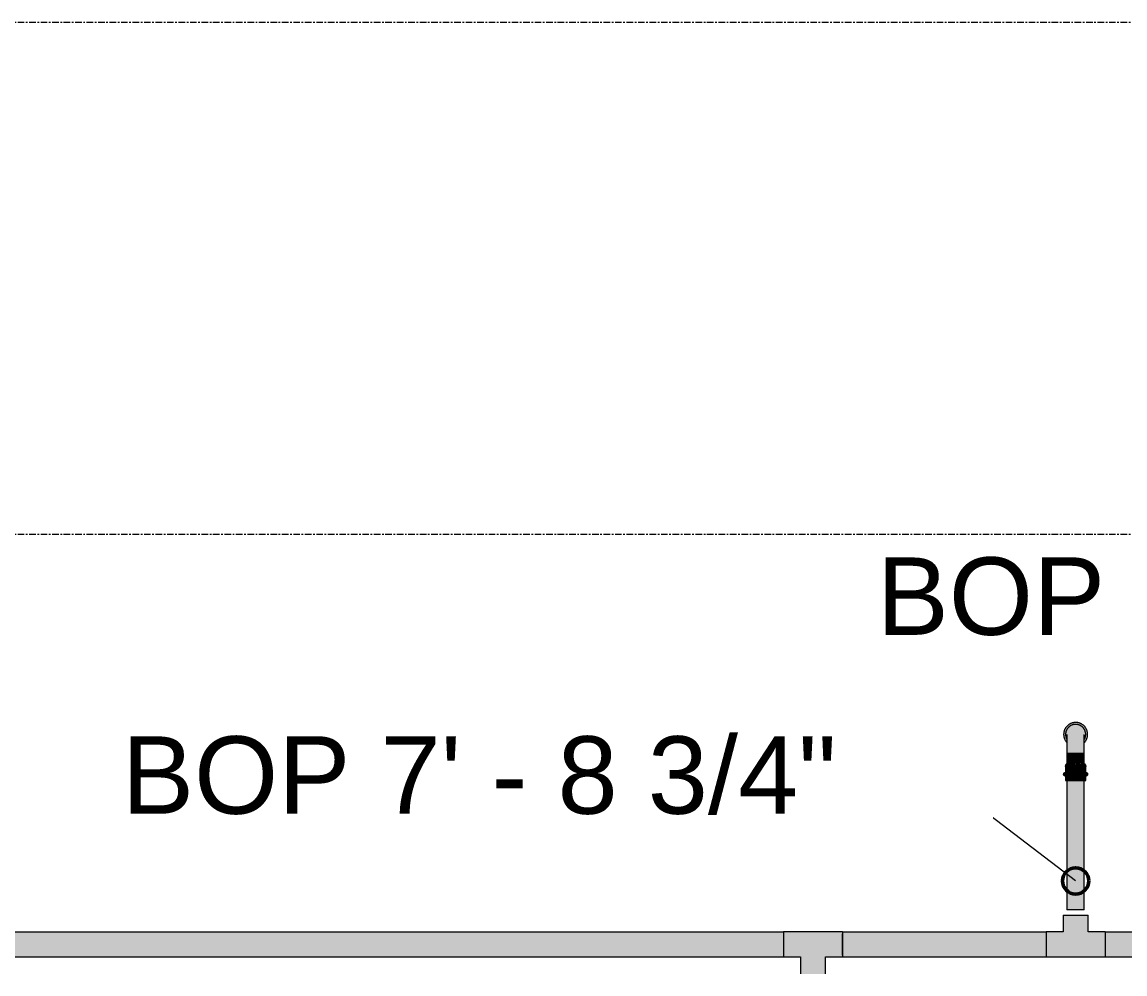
# Model space of a CAD drawing. Header units: inches. Extents: x -3679 to 241, y -496 to 1784.
# Drawn here: x -3176.1 to -3092.1, y 305.5 to 378 of the extents above; entities that cross this region are included whole.
import ezdxf

# ---------------------------------------------------------------- set-up
doc = ezdxf.new("R2010")
doc.units = ezdxf.units.IN
doc.header["$MEASUREMENT"] = 0
doc.linetypes.add('Grid Line', pattern=[0.875, 0.5, -0.125, 0.125, -0.125])
for name, color, linetype, lineweight in [('G-ANNO-DIMS', 251, 'Continuous', 9), ('P-PIPE', 1, 'Continuous', 9), ('S-GRID', 8, 'Continuous', 9)]:
    doc.layers.add(name, color=color, linetype=linetype, lineweight=lineweight)
doc.styles.add('Arial_1', font='arial.ttf', dxfattribs={"height": 5.901198})

# ---------------------------------------------------------------- blocks, each defined once
blk = doc.blocks.new('Victaulic-VicPress316-Elbow 90-45deg Style P568_P571 - Standard-V34-LOWER PARKING')
at = {"layer": 'P-PIPE'}
for points in [[(-3180.475, 461.118), (-3180.475, 461.369), (-3180.498, 461.41), (-3180.565, 461.627), (-3180.584, 461.743), (-3180.491, 462.091), (-3180.36, 462.285), (-3180.173, 462.408), (-3180.108, 462.439), (-3179.934, 462.483), (-3179.854, 462.494), (-3179.818, 462.509), (-3179.818, 462.655), (-3179.985, 462.639), (-3180.146, 462.594), (-3180.436, 462.413), (-3180.571, 462.257), (-3180.667, 462.076), (-3180.677, 461.922), (-3180.727, 461.743), (-3180.711, 461.584), (-3180.667, 461.41), (-3180.571, 461.228)], [(-3180.475, 461.369), (-3180.463, 461.863), (-3180.409, 462.024), (-3180.342, 462.136), (-3180.262, 462.224), (-3180.211, 462.267), (-3180.112, 462.328), (-3179.974, 462.379), (-3179.932, 462.39), (-3179.818, 462.4), (-3179.818, 462.509), (-3179.865, 462.49), (-3179.983, 462.478), (-3180.173, 462.408), (-3180.364, 462.278), (-3180.491, 462.091), (-3180.54, 461.962), (-3180.584, 461.743), (-3180.539, 461.52), (-3180.492, 461.393)], [(-3180.321, 460.35), (-3179.818, 460.35), (-3179.818, 462.4), (-3179.932, 462.39), (-3180.042, 462.361), (-3180.211, 462.267), (-3180.24, 462.246), (-3180.321, 462.165), (-3180.387, 462.072), (-3180.45, 461.914), (-3180.465, 461.857), (-3180.475, 461.469), (-3180.465, 460.35), (-3180.387, 460.35)], [(-3179.16, 461.118), (-3179.065, 461.228), (-3178.969, 461.41), (-3178.958, 461.564), (-3178.908, 461.743), (-3178.924, 461.901), (-3178.969, 462.076), (-3179.065, 462.257), (-3179.199, 462.413), (-3179.489, 462.594), (-3179.818, 462.582), (-3179.818, 462.509), (-3179.77, 462.49), (-3179.641, 462.475), (-3179.449, 462.4), (-3179.276, 462.285), (-3179.137, 462.076), (-3179.07, 461.859), (-3179.051, 461.743), (-3179.16, 461.283), (-3179.16, 461.135)], [(-3179.16, 461.37), (-3179.144, 461.395), (-3179.095, 461.524), (-3179.051, 461.743), (-3179.096, 461.965), (-3179.172, 462.134), (-3179.307, 462.308), (-3179.462, 462.408), (-3179.501, 462.431), (-3179.679, 462.481), (-3179.781, 462.494), (-3179.818, 462.494), (-3179.818, 462.4), (-3179.658, 462.378), (-3179.523, 462.328), (-3179.456, 462.289), (-3179.35, 462.202), (-3179.276, 462.111), (-3179.224, 462.019), (-3179.178, 461.888), (-3179.17, 461.857), (-3179.16, 461.395)], [(-3179.395, 460.35), (-3179.16, 460.35), (-3179.17, 461.857), (-3179.2, 461.968), (-3179.292, 462.135), (-3179.314, 462.165), (-3179.395, 462.246), (-3179.489, 462.312), (-3179.593, 462.361), (-3179.703, 462.39), (-3179.818, 462.39), (-3179.818, 460.35), (-3179.489, 460.35)], [(-3180.451, 459.487), (-3180.331, 459.505), (-3180.278, 459.517), (-3180.248, 459.498), (-3180.052, 459.499), (-3179.976, 459.494), (-3179.818, 459.522), (-3179.818, 460.35), (-3180.475, 460.35), (-3180.463, 459.503), (-3180.454, 459.487)], [(-3179.244, 459.49), (-3179.172, 459.504), (-3179.16, 459.522), (-3179.17, 460.35), (-3179.818, 460.35), (-3179.805, 459.519), (-3179.643, 459.493), (-3179.462, 459.503), (-3179.387, 459.498), (-3179.337, 459.516), (-3179.248, 459.49)], [(-3180.063, 459.304), (-3179.818, 459.304), (-3179.831, 459.519), (-3179.992, 459.493), (-3180.173, 459.503), (-3180.248, 459.498), (-3180.287, 459.52), (-3180.41, 459.49), (-3180.46, 459.498), (-3180.476, 459.521), (-3180.536, 459.443), (-3180.572, 459.366), (-3180.572, 459.304), (-3180.089, 459.304)], [(-3179.547, 459.304), (-3179.051, 459.304), (-3179.065, 459.383), (-3179.161, 459.519), (-3179.2, 459.49), (-3179.294, 459.502), (-3179.357, 459.517), (-3179.395, 459.499), (-3179.593, 459.498), (-3179.703, 459.502), (-3179.818, 459.522), (-3179.818, 459.304), (-3179.572, 459.304)], [(-3179.952, 458.561), (-3179.818, 458.561), (-3179.818, 458.852), (-3180.584, 458.852), (-3180.677, 458.8), (-3180.729, 458.707), (-3180.667, 458.606), (-3180.584, 458.561), (-3179.953, 458.561)], [(-3180.146, 458.852), (-3179.818, 458.852), (-3179.818, 459.304), (-3180.584, 459.304), (-3180.571, 458.852), (-3180.224, 458.852)], [(-3179.679, 458.852), (-3179.051, 458.852), (-3179.065, 459.304), (-3179.818, 459.304), (-3179.818, 458.852), (-3179.682, 458.852)], [(-3179.199, 458.561), (-3179.051, 458.561), (-3178.953, 458.615), (-3178.906, 458.707), (-3178.969, 458.806), (-3179.051, 458.852), (-3179.818, 458.852), (-3179.818, 458.561), (-3179.219, 458.561)], [(-3180.146, 458.223), (-3179.818, 458.223), (-3179.818, 458.561), (-3180.584, 458.561), (-3180.584, 458.223), (-3180.224, 458.223)], [(-3179.051, 458.223), (-3179.065, 458.561), (-3179.818, 458.561), (-3179.818, 458.223), (-3179.065, 458.223)]]:
    blk.add_hatch(color=256, dxfattribs=at).paths.add_polyline_path(points, flags=0)
for p, q in [((-3180.475, 460.35), (-3180.475, 459.456)), ((-3179.16, 459.459), (-3179.16, 460.35)), ((-3180.584, 459.304), (-3180.584, 458.852)), ((-3179.818, 458.852), (-3180.584, 458.852)), ((-3179.051, 458.852), (-3179.818, 458.852)), ((-3179.051, 458.852), (-3179.051, 459.304)), ((-3180.584, 458.561), (-3180.584, 458.223)), ((-3179.818, 458.561), (-3180.584, 458.561)), ((-3180.584, 458.223), (-3179.818, 458.223)), ((-3179.051, 458.561), (-3179.818, 458.561)), ((-3179.818, 458.223), (-3179.051, 458.223)), ((-3179.051, 458.223), (-3179.051, 458.561))]:
    blk.add_line(p, q, dxfattribs=at)
at = {"layer": 'P-PIPE', "flags": 128}
for points in [[(-3179.818, 462.655), (-3179.854, 462.654), (-3179.89, 462.652), (-3179.927, 462.648), (-3179.963, 462.643), (-3179.999, 462.637), (-3180.034, 462.629), (-3180.07, 462.619), (-3180.104, 462.609), (-3180.139, 462.596), (-3180.173, 462.583), (-3180.206, 462.568), (-3180.239, 462.552), (-3180.271, 462.534), (-3180.302, 462.515), (-3180.333, 462.496), (-3180.362, 462.474), (-3180.391, 462.452), (-3180.419, 462.428), (-3180.446, 462.404), (-3180.472, 462.378), (-3180.497, 462.352), (-3180.52, 462.324), (-3180.543, 462.295), (-3180.565, 462.266), (-3180.585, 462.236), (-3180.604, 462.204), (-3180.622, 462.173), (-3180.638, 462.14), (-3180.654, 462.107), (-3180.668, 462.073), (-3180.68, 462.039), (-3180.691, 462.004), (-3180.701, 461.969), (-3180.709, 461.934), (-3180.716, 461.898), (-3180.722, 461.862), (-3180.726, 461.825), (-3180.728, 461.789), (-3180.73, 461.753), (-3180.729, 461.716), (-3180.727, 461.68), (-3180.724, 461.643), (-3180.719, 461.607), (-3180.713, 461.571), (-3180.706, 461.536), (-3180.697, 461.5), (-3180.686, 461.465), (-3180.675, 461.431), (-3180.661, 461.397), (-3180.647, 461.363), (-3180.631, 461.33), (-3180.614, 461.298), (-3180.595, 461.267), (-3180.576, 461.236), (-3180.555, 461.206), (-3180.533, 461.177), (-3180.51, 461.149), (-3180.485, 461.122)], [(-3179.818, 462.509), (-3179.848, 462.509), (-3179.879, 462.507), (-3179.909, 462.504), (-3179.94, 462.5), (-3179.97, 462.494), (-3180, 462.487), (-3180.029, 462.479), (-3180.059, 462.47), (-3180.088, 462.46), (-3180.116, 462.449), (-3180.144, 462.436), (-3180.172, 462.423), (-3180.198, 462.408), (-3180.225, 462.392), (-3180.25, 462.375), (-3180.275, 462.358), (-3180.3, 462.339), (-3180.323, 462.319), (-3180.346, 462.298), (-3180.367, 462.277), (-3180.388, 462.254), (-3180.408, 462.231), (-3180.427, 462.207), (-3180.445, 462.182), (-3180.463, 462.157), (-3180.479, 462.131), (-3180.494, 462.104), (-3180.507, 462.077), (-3180.52, 462.049), (-3180.532, 462.021), (-3180.543, 461.992), (-3180.552, 461.963), (-3180.56, 461.933), (-3180.567, 461.903), (-3180.573, 461.873), (-3180.578, 461.843), (-3180.581, 461.812), (-3180.583, 461.782), (-3180.584, 461.751), (-3180.584, 461.72), (-3180.582, 461.69), (-3180.58, 461.659), (-3180.576, 461.629), (-3180.57, 461.599), (-3180.564, 461.569), (-3180.556, 461.539), (-3180.548, 461.51), (-3180.538, 461.481), (-3180.527, 461.452), (-3180.515, 461.424), (-3180.501, 461.396), (-3180.487, 461.369), (-3180.475, 461.349)], [(-3179.16, 461.111), (-3179.138, 461.134), (-3179.115, 461.162), (-3179.092, 461.19), (-3179.07, 461.22), (-3179.05, 461.25), (-3179.031, 461.281), (-3179.013, 461.313), (-3178.997, 461.345), (-3178.981, 461.379), (-3178.968, 461.412), (-3178.955, 461.447), (-3178.944, 461.481), (-3178.934, 461.516), (-3178.926, 461.552), (-3178.919, 461.588), (-3178.913, 461.624), (-3178.909, 461.66), (-3178.907, 461.696), (-3178.906, 461.733), (-3178.906, 461.769), (-3178.908, 461.806), (-3178.911, 461.842), (-3178.916, 461.878), (-3178.922, 461.914), (-3178.929, 461.95), (-3178.938, 461.985), (-3178.949, 462.02), (-3178.961, 462.055), (-3178.974, 462.089), (-3178.988, 462.122), (-3179.004, 462.155), (-3179.021, 462.187), (-3179.04, 462.219), (-3179.059, 462.25), (-3179.08, 462.28), (-3179.102, 462.309), (-3179.125, 462.337), (-3179.15, 462.364), (-3179.175, 462.39), (-3179.202, 462.415), (-3179.229, 462.439), (-3179.257, 462.462), (-3179.286, 462.484), (-3179.317, 462.505), (-3179.347, 462.524), (-3179.379, 462.542), (-3179.411, 462.559), (-3179.444, 462.575), (-3179.478, 462.589), (-3179.512, 462.602), (-3179.547, 462.614), (-3179.582, 462.624), (-3179.617, 462.633), (-3179.653, 462.64), (-3179.689, 462.646), (-3179.725, 462.65), (-3179.761, 462.653), (-3179.798, 462.655), (-3179.818, 462.655)], [(-3179.157, 461.355), (-3179.142, 461.382), (-3179.128, 461.409), (-3179.115, 461.437), (-3179.103, 461.465), (-3179.093, 461.494), (-3179.083, 461.523), (-3179.075, 461.553), (-3179.068, 461.582), (-3179.062, 461.613), (-3179.058, 461.643), (-3179.054, 461.673), (-3179.052, 461.704), (-3179.051, 461.735), (-3179.051, 461.765), (-3179.053, 461.796), (-3179.056, 461.826), (-3179.06, 461.857), (-3179.065, 461.887), (-3179.071, 461.917), (-3179.079, 461.947), (-3179.087, 461.976), (-3179.097, 462.005), (-3179.108, 462.034), (-3179.121, 462.062), (-3179.134, 462.089), (-3179.148, 462.116), (-3179.164, 462.143), (-3179.18, 462.169), (-3179.198, 462.194), (-3179.216, 462.218), (-3179.236, 462.242), (-3179.256, 462.265), (-3179.278, 462.287), (-3179.3, 462.308), (-3179.323, 462.328), (-3179.347, 462.348), (-3179.371, 462.366), (-3179.396, 462.383), (-3179.422, 462.4), (-3179.449, 462.415), (-3179.476, 462.429), (-3179.504, 462.442), (-3179.532, 462.454), (-3179.561, 462.465), (-3179.59, 462.475), (-3179.619, 462.483), (-3179.649, 462.491), (-3179.679, 462.497), (-3179.709, 462.502), (-3179.74, 462.505), (-3179.77, 462.508), (-3179.801, 462.509), (-3179.818, 462.509)], [(-3180.475, 461.743), (-3180.475, 461.742), (-3180.475, 461.738), (-3180.475, 461.733), (-3180.475, 461.725), (-3180.475, 461.715), (-3180.475, 461.703), (-3180.475, 461.689), (-3180.475, 461.672), (-3180.475, 461.654), (-3180.475, 461.633), (-3180.475, 461.61), (-3180.475, 461.585), (-3180.475, 461.559), (-3180.475, 461.53), (-3180.475, 461.499), (-3180.475, 461.467), (-3180.475, 461.433), (-3180.475, 461.397), (-3180.475, 461.359), (-3180.475, 461.32), (-3180.475, 461.28), (-3180.475, 461.237), (-3180.475, 461.194), (-3180.475, 461.149), (-3180.475, 461.102), (-3180.475, 461.055), (-3180.475, 461.006), (-3180.475, 460.957), (-3180.475, 460.906), (-3180.475, 460.855), (-3180.475, 460.802), (-3180.475, 460.749), (-3180.475, 460.696), (-3180.475, 460.641), (-3180.475, 460.587), (-3180.475, 460.531), (-3180.475, 460.476), (-3180.475, 460.421), (-3180.475, 460.365), (-3180.475, 460.35)], [(-3179.16, 460.35), (-3179.16, 460.406), (-3179.16, 460.461), (-3179.16, 460.517), (-3179.16, 460.572), (-3179.16, 460.627), (-3179.16, 460.681), (-3179.16, 460.735), (-3179.16, 460.788), (-3179.16, 460.841), (-3179.16, 460.892), (-3179.16, 460.943), (-3179.16, 460.993), (-3179.16, 461.042), (-3179.16, 461.09), (-3179.16, 461.136), (-3179.16, 461.182), (-3179.16, 461.226), (-3179.16, 461.268), (-3179.16, 461.309), (-3179.16, 461.349), (-3179.16, 461.387), (-3179.16, 461.423), (-3179.16, 461.458), (-3179.16, 461.491), (-3179.16, 461.522), (-3179.16, 461.551), (-3179.16, 461.578), (-3179.16, 461.604), (-3179.16, 461.627), (-3179.16, 461.648), (-3179.16, 461.667), (-3179.16, 461.684), (-3179.16, 461.699), (-3179.16, 461.712), (-3179.16, 461.723), (-3179.16, 461.731), (-3179.16, 461.737), (-3179.16, 461.741), (-3179.16, 461.743), (-3179.16, 461.743)], [(-3180.584, 459.304), (-3180.584, 459.315), (-3180.583, 459.326), (-3180.582, 459.336), (-3180.581, 459.347), (-3180.579, 459.358), (-3180.576, 459.369), (-3180.573, 459.379), (-3180.57, 459.39), (-3180.567, 459.4), (-3180.563, 459.41), (-3180.558, 459.42), (-3180.553, 459.43), (-3180.548, 459.439), (-3180.542, 459.449), (-3180.536, 459.458), (-3180.53, 459.467), (-3180.523, 459.475), (-3180.516, 459.483), (-3180.509, 459.492), (-3180.501, 459.499), (-3180.493, 459.507), (-3180.485, 459.514), (-3180.477, 459.521), (-3180.475, 459.522)], [(-3179.16, 459.522), (-3179.151, 459.515), (-3179.143, 459.508), (-3179.135, 459.501), (-3179.127, 459.493), (-3179.12, 459.485), (-3179.113, 459.477), (-3179.106, 459.468), (-3179.1, 459.459), (-3179.094, 459.45), (-3179.088, 459.441), (-3179.083, 459.431), (-3179.078, 459.422), (-3179.073, 459.412), (-3179.069, 459.402), (-3179.066, 459.391), (-3179.062, 459.381), (-3179.059, 459.371), (-3179.057, 459.36), (-3179.055, 459.349), (-3179.053, 459.338), (-3179.052, 459.328), (-3179.051, 459.317), (-3179.051, 459.306), (-3179.051, 459.304)], [(-3180.584, 458.561), (-3180.59, 458.561), (-3180.596, 458.562), (-3180.601, 458.562), (-3180.607, 458.563), (-3180.613, 458.564), (-3180.619, 458.565), (-3180.624, 458.567), (-3180.63, 458.569), (-3180.635, 458.571), (-3180.641, 458.573), (-3180.646, 458.575), (-3180.651, 458.578), (-3180.656, 458.581), (-3180.661, 458.584), (-3180.666, 458.587), (-3180.671, 458.59), (-3180.676, 458.594), (-3180.68, 458.597), (-3180.684, 458.601), (-3180.688, 458.605), (-3180.692, 458.61), (-3180.696, 458.614), (-3180.7, 458.619), (-3180.703, 458.623), (-3180.707, 458.628), (-3180.71, 458.633), (-3180.712, 458.638), (-3180.715, 458.643), (-3180.717, 458.649), (-3180.72, 458.654), (-3180.722, 458.66), (-3180.723, 458.665), (-3180.725, 458.671), (-3180.726, 458.676), (-3180.727, 458.682), (-3180.728, 458.688), (-3180.729, 458.694), (-3180.729, 458.699), (-3180.73, 458.705), (-3180.73, 458.711), (-3180.729, 458.717), (-3180.729, 458.723), (-3180.728, 458.728), (-3180.727, 458.734), (-3180.726, 458.74), (-3180.724, 458.745), (-3180.723, 458.751), (-3180.721, 458.757), (-3180.719, 458.762), (-3180.716, 458.767), (-3180.714, 458.773), (-3180.711, 458.778), (-3180.708, 458.783), (-3180.705, 458.788), (-3180.702, 458.792), (-3180.698, 458.797), (-3180.694, 458.802), (-3180.691, 458.806), (-3180.687, 458.81), (-3180.682, 458.814), (-3180.678, 458.818), (-3180.673, 458.822), (-3180.669, 458.825), (-3180.664, 458.828), (-3180.659, 458.831), (-3180.654, 458.834), (-3180.649, 458.837), (-3180.644, 458.84), (-3180.638, 458.842), (-3180.633, 458.844), (-3180.627, 458.846), (-3180.622, 458.847), (-3180.616, 458.849), (-3180.61, 458.85), (-3180.605, 458.851), (-3180.599, 458.852), (-3180.593, 458.852), (-3180.587, 458.852), (-3180.584, 458.852)], [(-3179.818, 458.852), (-3179.848, 458.852), (-3179.879, 458.852), (-3179.909, 458.852), (-3179.94, 458.852), (-3179.97, 458.852), (-3180, 458.852), (-3180.029, 458.852), (-3180.059, 458.852), (-3180.088, 458.852), (-3180.116, 458.852), (-3180.144, 458.852), (-3180.172, 458.852), (-3180.198, 458.852), (-3180.225, 458.852), (-3180.25, 458.852), (-3180.275, 458.852), (-3180.3, 458.852), (-3180.323, 458.852), (-3180.346, 458.852), (-3180.367, 458.852), (-3180.388, 458.852), (-3180.408, 458.852), (-3180.427, 458.852), (-3180.445, 458.852), (-3180.463, 458.852), (-3180.479, 458.852), (-3180.494, 458.852), (-3180.507, 458.852), (-3180.52, 458.852), (-3180.532, 458.852), (-3180.543, 458.852), (-3180.552, 458.852), (-3180.56, 458.852), (-3180.567, 458.852), (-3180.573, 458.852), (-3180.578, 458.852), (-3180.581, 458.852), (-3180.583, 458.852), (-3180.584, 458.852), (-3180.584, 458.852)], [(-3180.584, 458.852), (-3180.583, 458.852), (-3180.582, 458.852), (-3180.579, 458.852), (-3180.574, 458.852), (-3180.569, 458.852), (-3180.562, 458.852), (-3180.554, 458.852), (-3180.545, 458.852)], [(-3179.051, 458.852), (-3179.052, 458.852), (-3179.054, 458.852), (-3179.057, 458.852), (-3179.061, 458.852), (-3179.066, 458.852), (-3179.073, 458.852), (-3179.081, 458.852), (-3179.09, 458.852), (-3179.1, 458.852), (-3179.112, 458.852), (-3179.124, 458.852), (-3179.138, 458.852), (-3179.152, 458.852), (-3179.168, 458.852), (-3179.185, 458.852), (-3179.203, 458.852), (-3179.222, 458.852), (-3179.241, 458.852), (-3179.262, 458.852), (-3179.284, 458.852), (-3179.306, 458.852), (-3179.329, 458.852), (-3179.353, 458.852), (-3179.378, 458.852), (-3179.403, 458.852), (-3179.43, 458.852), (-3179.456, 458.852), (-3179.484, 458.852), (-3179.511, 458.852), (-3179.54, 458.852), (-3179.569, 458.852), (-3179.598, 458.852), (-3179.627, 458.852), (-3179.657, 458.852), (-3179.687, 458.852), (-3179.718, 458.852), (-3179.748, 458.852), (-3179.779, 458.852), (-3179.809, 458.852), (-3179.818, 458.852)], [(-3179.093, 458.852), (-3179.083, 458.852), (-3179.075, 458.852), (-3179.068, 458.852), (-3179.062, 458.852), (-3179.058, 458.852), (-3179.054, 458.852), (-3179.052, 458.852), (-3179.051, 458.852), (-3179.051, 458.852)], [(-3179.051, 458.852), (-3179.045, 458.852), (-3179.039, 458.852), (-3179.034, 458.851), (-3179.028, 458.85), (-3179.022, 458.849), (-3179.016, 458.848), (-3179.011, 458.847), (-3179.005, 458.845), (-3179, 458.843), (-3178.994, 458.841), (-3178.989, 458.838), (-3178.984, 458.836), (-3178.979, 458.833), (-3178.974, 458.83), (-3178.969, 458.827), (-3178.964, 458.824), (-3178.96, 458.82), (-3178.955, 458.816), (-3178.951, 458.812), (-3178.947, 458.808), (-3178.943, 458.804), (-3178.939, 458.8), (-3178.935, 458.795), (-3178.932, 458.79), (-3178.929, 458.785), (-3178.926, 458.78), (-3178.923, 458.775), (-3178.92, 458.77), (-3178.918, 458.765), (-3178.915, 458.76), (-3178.913, 458.754), (-3178.912, 458.749), (-3178.91, 458.743), (-3178.909, 458.737), (-3178.908, 458.732), (-3178.907, 458.726), (-3178.906, 458.72), (-3178.906, 458.714), (-3178.906, 458.708), (-3178.906, 458.703), (-3178.906, 458.697), (-3178.906, 458.691), (-3178.907, 458.685), (-3178.908, 458.679), (-3178.909, 458.674), (-3178.911, 458.668), (-3178.912, 458.663), (-3178.914, 458.657), (-3178.916, 458.652), (-3178.919, 458.646), (-3178.921, 458.641), (-3178.924, 458.636), (-3178.927, 458.631), (-3178.93, 458.626), (-3178.933, 458.621), (-3178.937, 458.617), (-3178.941, 458.612), (-3178.945, 458.608), (-3178.949, 458.604), (-3178.953, 458.6), (-3178.957, 458.596), (-3178.962, 458.592), (-3178.966, 458.589), (-3178.971, 458.585), (-3178.976, 458.582), (-3178.981, 458.579), (-3178.986, 458.577), (-3178.992, 458.574), (-3178.997, 458.572), (-3179.002, 458.57), (-3179.008, 458.568), (-3179.013, 458.566), (-3179.019, 458.565), (-3179.025, 458.564), (-3179.031, 458.563), (-3179.036, 458.562), (-3179.042, 458.562), (-3179.048, 458.561), (-3179.051, 458.561)], [(-3180.543, 458.561), (-3180.552, 458.561), (-3180.56, 458.561), (-3180.567, 458.561), (-3180.573, 458.561), (-3180.578, 458.561), (-3180.581, 458.561), (-3180.583, 458.561), (-3180.584, 458.561), (-3180.584, 458.561)], [(-3180.584, 458.561), (-3180.583, 458.561), (-3180.582, 458.561), (-3180.579, 458.561), (-3180.574, 458.561), (-3180.569, 458.561), (-3180.562, 458.561), (-3180.554, 458.561), (-3180.545, 458.561), (-3180.535, 458.561), (-3180.524, 458.561), (-3180.511, 458.561), (-3180.497, 458.561), (-3180.483, 458.561), (-3180.467, 458.561), (-3180.45, 458.561), (-3180.432, 458.561), (-3180.414, 458.561), (-3180.394, 458.561), (-3180.373, 458.561), (-3180.352, 458.561), (-3180.329, 458.561), (-3180.306, 458.561), (-3180.282, 458.561), (-3180.257, 458.561), (-3180.232, 458.561), (-3180.206, 458.561), (-3180.179, 458.561), (-3180.152, 458.561), (-3180.124, 458.561), (-3180.095, 458.561), (-3180.067, 458.561), (-3180.037, 458.561), (-3180.008, 458.561), (-3179.978, 458.561), (-3179.948, 458.561), (-3179.918, 458.561), (-3179.887, 458.561), (-3179.856, 458.561), (-3179.826, 458.561), (-3179.818, 458.561)], [(-3179.818, 458.561), (-3179.787, 458.561), (-3179.756, 458.561), (-3179.726, 458.561), (-3179.695, 458.561), (-3179.665, 458.561), (-3179.635, 458.561), (-3179.606, 458.561), (-3179.576, 458.561), (-3179.548, 458.561), (-3179.519, 458.561), (-3179.491, 458.561), (-3179.464, 458.561), (-3179.437, 458.561), (-3179.41, 458.561), (-3179.385, 458.561), (-3179.36, 458.561), (-3179.336, 458.561), (-3179.312, 458.561), (-3179.29, 458.561), (-3179.268, 458.561), (-3179.247, 458.561), (-3179.227, 458.561), (-3179.208, 458.561), (-3179.19, 458.561), (-3179.173, 458.561), (-3179.157, 458.561), (-3179.142, 458.561), (-3179.128, 458.561), (-3179.115, 458.561), (-3179.103, 458.561), (-3179.093, 458.561), (-3179.083, 458.561), (-3179.075, 458.561), (-3179.068, 458.561), (-3179.062, 458.561), (-3179.058, 458.561), (-3179.054, 458.561), (-3179.052, 458.561), (-3179.051, 458.561), (-3179.051, 458.561)], [(-3179.051, 458.561), (-3179.052, 458.561), (-3179.054, 458.561), (-3179.057, 458.561), (-3179.061, 458.561), (-3179.066, 458.561), (-3179.073, 458.561), (-3179.081, 458.561), (-3179.09, 458.561)]]:
    blk.add_lwpolyline(points, dxfattribs=at)

msp = doc.modelspace()

# ---------------------------------------------------------------- hatches: boundary and pattern name
at = {"layer": 'P-PIPE'}
for points in [[(-3095.818, 310.393), (-3095.818, 320.223), (-3096.475, 320.223), (-3096.475, 310.393), (-3095.988, 310.393)], [(-3095.16, 310.393), (-3095.163, 320.223), (-3095.818, 320.223), (-3095.818, 310.393), (-3095.182, 310.393)], [(-3133.368, 307.743), (-3118.062, 307.743), (-3118.062, 308.693), (-3193.573, 308.693), (-3193.573, 307.743), (-3167.049, 307.743)], [(-3113.573, 306.792), (-3113.573, 308.694), (-3118.062, 308.694), (-3118.062, 306.792), (-3116.768, 306.792), (-3115.818, 307.743), (-3114.867, 306.792)], [(-3113.573, 307.743), (-3098.062, 307.743), (-3098.062, 308.693), (-3113.573, 308.693), (-3113.573, 307.989)], [(-3093.573, 306.792), (-3093.573, 308.694), (-3094.867, 308.694), (-3095.818, 307.743), (-3096.768, 308.694), (-3098.062, 308.694), (-3098.062, 306.792)], [(-3093.573, 307.743), (-3042.062, 307.743), (-3042.062, 308.693), (-3093.573, 308.693), (-3093.573, 307.925)], [(-3167.049, 306.793), (-3118.062, 306.793), (-3118.062, 307.743), (-3193.573, 307.743), (-3193.573, 306.793), (-3183.89, 306.793)], [(-3116.49, 305.499), (-3114.867, 305.499), (-3114.867, 306.792), (-3115.818, 307.743), (-3116.768, 306.792), (-3116.768, 305.499), (-3116.527, 305.499)], [(-3099.686, 306.793), (-3098.062, 306.793), (-3098.062, 307.743), (-3113.573, 307.743), (-3113.573, 306.793)], [(-3082.845, 306.793), (-3042.062, 306.793), (-3042.062, 307.743), (-3093.573, 307.743), (-3093.573, 306.793)]]:
    msp.add_hatch(color=256, dxfattribs=at).paths.add_polyline_path(points, flags=0)
h = msp.add_hatch(color=256, dxfattribs=at)
h.paths.add_polyline_path([(-3094.901, 308.659), (-3094.867, 308.694), (-3094.867, 309.987), (-3094.901, 309.987), (-3094.901, 308.661)], flags=0)
h.paths.add_polyline_path([(-3096.734, 309.987), (-3096.768, 309.987), (-3096.768, 308.694), (-3096.734, 308.661)], flags=0)
h.paths.add_polyline_path([(-3095.818, 307.743), (-3094.901, 308.659), (-3094.901, 309.987), (-3096.734, 309.987), (-3096.734, 308.659), (-3096, 307.925)], flags=0)

# ---------------------------------------------------------------- linework, layer by layer
at = {"layer": 'G-ANNO-DIMS'}
for p, q in [((-3106.555, 320.795), (-3112.901, 320.795)), ((-3095.818, 312.582), (-3106.555, 320.795))]:
    msp.add_line(p, q, dxfattribs=at)
at = {"layer": 'G-ANNO-DIMS', "lineweight": 50}
msp.add_circle((-3095.818, 312.582), 1, dxfattribs=at)
at = {"layer": 'P-PIPE'}
for p, q in [((-3096.475, 320.223), (-3096.475, 310.393)), ((-3095.16, 310.393), (-3095.16, 320.223)), ((-3096.768, 309.987), (-3096.768, 308.694)), ((-3096.768, 309.987), (-3094.867, 309.987)), ((-3095.248, 310.393), (-3096.475, 310.393)), ((-3095.182, 310.393), (-3095.248, 310.393)), ((-3095.16, 310.393), (-3095.182, 310.393)), ((-3094.867, 308.694), (-3094.867, 309.987)), ((-3118.062, 308.693), (-3193.573, 308.693)), ((-3113.573, 308.694), (-3118.062, 308.694)), ((-3098.062, 308.693), (-3113.573, 308.693)), ((-3113.573, 308.415), (-3113.573, 308.566)), ((-3113.573, 308.218), (-3113.573, 308.415)), ((-3096.768, 308.694), (-3098.062, 308.694)), ((-3098.062, 308.566), (-3098.062, 308.415)), ((-3098.062, 308.415), (-3098.062, 308.218)), ((-3093.573, 308.694), (-3094.867, 308.694)), ((-3042.062, 308.693), (-3093.573, 308.693)), ((-3113.573, 307.989), (-3113.573, 308.218)), ((-3113.573, 307.497), (-3113.573, 307.989)), ((-3113.573, 307.268), (-3113.573, 307.497)), ((-3098.062, 308.218), (-3098.062, 307.989)), ((-3098.062, 307.989), (-3098.062, 307.497)), ((-3098.062, 307.497), (-3098.062, 307.268)), ((-3193.573, 306.793), (-3118.062, 306.793)), ((-3118.062, 306.792), (-3116.768, 306.792)), ((-3116.768, 306.792), (-3116.768, 305.499)), ((-3114.867, 306.792), (-3113.573, 306.792)), ((-3114.867, 305.499), (-3114.867, 306.792)), ((-3113.573, 307.071), (-3113.573, 307.267)), ((-3113.573, 306.92), (-3113.573, 307.07)), ((-3113.573, 306.793), (-3098.062, 306.793)), ((-3098.062, 307.267), (-3098.062, 307.071)), ((-3098.062, 307.07), (-3098.062, 306.92)), ((-3098.062, 306.792), (-3093.573, 306.792)), ((-3093.573, 306.793), (-3042.062, 306.793))]:
    msp.add_line(p, q, dxfattribs=at)
for centre, major_axis, start_param, end_param in [((-3118.062, 307.743), (0, 0.951), 0, 3.141593), ((-3118.062, 307.743), (0, 0.95), 0.523599, 0.784433), ((-3118.062, 307.743), (0, 0.95), 0.785398, 1.046674), ((-3113.573, 307.743), (0, 0.951), 0, 3.141593), ((-3098.062, 307.743), (0, 0.951), 0, 3.141593), ((-3093.573, 307.743), (0, 0.951), 0, 3.141593), ((-3093.573, 307.743), (0, 0.95), 0.523599, 0.784433), ((-3093.573, 307.743), (0, 0.95), 0.785398, 1.046674), ((-3118.062, 307.743), (0, 0.95), 1.047198, 1.308764), ((-3118.062, 307.743), (0, 0.95), 1.308997, 1.570796), ((-3118.062, 307.743), (0, 0.95), 1.570796, 1.832596), ((-3118.062, 307.743), (0, 0.95), 1.832829, 2.094395), ((-3093.573, 307.743), (0, 0.95), 1.047198, 1.308764), ((-3093.573, 307.743), (0, 0.95), 1.308997, 1.570796), ((-3093.573, 307.743), (0, 0.95), 1.570796, 1.832596), ((-3093.573, 307.743), (0, 0.95), 1.832829, 2.094395), ((-3118.062, 307.743), (0, 0.95), 2.094919, 2.356195), ((-3118.062, 307.743), (0, 0.95), 2.35716, 2.617994), ((-3093.573, 307.743), (0, 0.95), 2.094919, 2.356194), ((-3093.573, 307.743), (0, 0.95), 2.35716, 2.617994)]:
    msp.add_ellipse(centre, major_axis=major_axis, ratio=0.000003, start_param=start_param, end_param=end_param, dxfattribs=at)
at = {"layer": 'S-GRID', "linetype": 'Grid Line'}
for p, q in [((-3666.394, 378), (228, 378)), ((-3666.394, 339), (226, 339))]:
    msp.add_line(p, q, dxfattribs=at)

# ---------------------------------------------------------------- block references
at = {"layer": 'P-PIPE'}
msp.add_blockref('Victaulic-VicPress316-Elbow 90-45deg Style P568_P571 - Standard-V34-LOWER PARKING', (84, -138), dxfattribs=at)

# ---------------------------------------------------------------- next in the draw order: texts
at = {"layer": 'G-ANNO-DIMS', "char_height": 5.9012, "width": 64.872, "attachment_point": 1, "line_spacing_factor": 0.938532, "style": 'Arial_1', "bg_fill": 3, "box_fill_scale": 1.25, "bg_fill_color": 0, "bg_fill_transparency": 0}
for insert in [(-3110.972, 337.225), (-3168.461, 323.599)]:
    msp.add_mtext('BOP 7\' - 8 3/4"', dxfattribs=dict(at, insert=insert))

doc.saveas('drawing.dxf')
